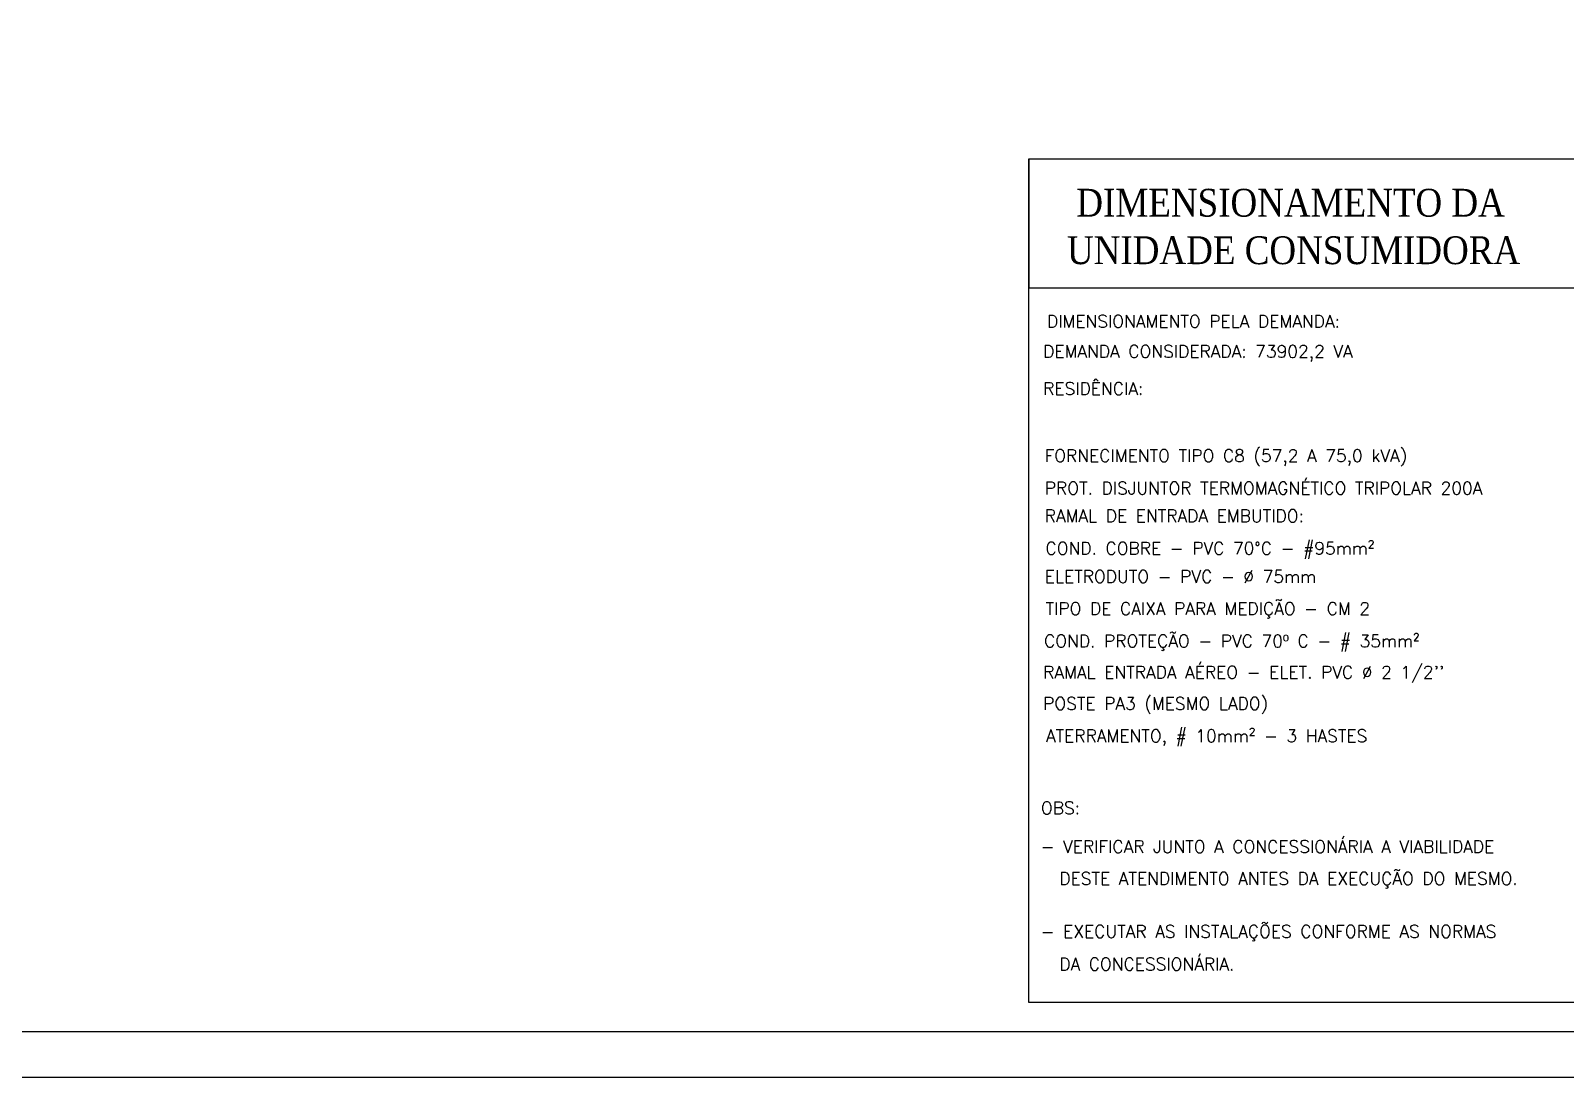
# Model space of a CAD drawing. Header units: millimetres. Extents: x 20625 to 81245, y 3427 to 18613.
# Drawn here: x 66585 to 68272, y 14408 to 15558 of the extents above; entities that cross this region are included whole.
import ezdxf

# ---------------------------------------------------------------- set-up
doc = ezdxf.new("R2010")
doc.units = ezdxf.units.MM
doc.layers.add('EJEL05130C', color=130, linetype='Continuous', lineweight=30)
doc.layers.add('EJELFORMATO', color=170, linetype='Continuous', lineweight=25)
doc.styles.add('EST2', font='GARA.TTF')
doc.styles.add('ROMANS', font='romans.shx')

msp = doc.modelspace()

# ---------------------------------------------------------------- linework, layer by layer
at = {"layer": 'EJEL05130C'}
for p, q in [((67682, 15417.2), (67682, 15340.7)), ((67682, 15417.2), (67682, 15275.1)), ((67682, 15275.1), (68347.7, 15275.1))]:
    msp.add_line(p, q, dxfattribs=at)
at = {"layer": 'EJEL05130C', "ltscale": 0.35}
msp.add_lwpolyline([(67682, 15417.2), (68347.7, 15417.2), (68347.7, 14489.9), (67682, 14489.9)], close=True, dxfattribs=at)
at = {"layer": 'EJELFORMATO', "color": 7, "elevation": 836659.2}
msp.add_lwpolyline([(64594.1, 14407.8), (70539.1, 14407.8), (70539.1, 18612.8), (64594.1, 18612.8)], close=True, dxfattribs=at)
at = {"layer": 'EJELFORMATO', "elevation": 836659.2}
msp.add_lwpolyline([(70489.1, 14457.8), (64719.1, 14457.8), (64719.1, 18562.8), (70489.1, 18562.8)], close=True, dxfattribs=at)

# ---------------------------------------------------------------- texts
at = {"layer": 'EJEL05130C'}
for s, height, style, p in [('DIMENSIONAMENTO DA', 30.599, 'EST2', (67734.2, 15353.5)), ('UNIDADE CONSUMIDORA', 30.599, 'EST2', (67723.9, 15301.3)), ('DIMENSIONAMENTO PELA DEMANDA:', 13.733, 'ROMANS', (67701.9, 15231.6)), ('DEMANDA CONSIDERADA: 73902,2 VA', 13.733, 'ROMANS', (67697.7, 15198.6)), ('RESIDÊNCIA:', 13.733, 'ROMANS', (67697.7, 15157.7)), ('FORNECIMENTO TIPO C8 (57,2 A 75,0 kVA)', 13.733, 'ROMANS', (67699.3, 15084)), ('PROT. DISJUNTOR TERMOMAGNÉTICO TRIPOLAR 200A', 13.733, 'ROMANS', (67699.5, 15048.3)), ('RAMAL DE ENTRADA EMBUTIDO:', 13.733, 'ROMANS', (67699.4, 15017.8)), ('COND. COBRE - PVC 70°C - #95mm²', 13.733, 'ROMANS', (67700.3, 14982.2)), ('ELETRODUTO - PVC - Ø 75mm', 13.733, 'ROMANS', (67699.4, 14951.2)), ('TIPO DE CAIXA PARA MEDIÇÃO - CM 2', 13.733, 'ROMANS', (67700.3, 14915.9)), ('COND. PROTEÇÃO - PVC 70º C - # 35mm²', 13.733, 'ROMANS', (67698.7, 14880.3)), ("RAMAL ENTRADA AÉREO - ELET. PVC ∅ 2 1/2''", 13.733, 'ROMANS', (67697.7, 14846)), ('POSTE PA3 (MESMO LADO)', 13.733, 'ROMANS', (67697.7, 14811.7)), ('ATERRAMENTO, # 10mm² - 3 HASTES', 13.733, 'ROMANS', (67700.8, 14776.1)), ('OBS:', 13.73, 'ROMANS', (67695.3, 14696.9)), ('- VERIFICAR JUNTO A CONCESSIONÁRIA A VIABILIDADE', 13.733, 'ROMANS', (67694.9, 14654.4)), ('  DESTE ATENDIMENTO ANTES DA EXECUÇÃO DO MESMO.', 13.733, 'ROMANS', (67696.6, 14619.3)), ('- EXECUTAR AS INSTALAÇÕES CONFORME AS NORMAS', 13.733, 'ROMANS', (67694.9, 14561.2)), ('  DA CONCESSIONÁRIA.', 13.733, 'ROMANS', (67696.6, 14525.3))]:
    msp.add_text(s, height=height, dxfattribs=dict(at, style=style)).set_placement(p)

doc.saveas('drawing.dxf')
